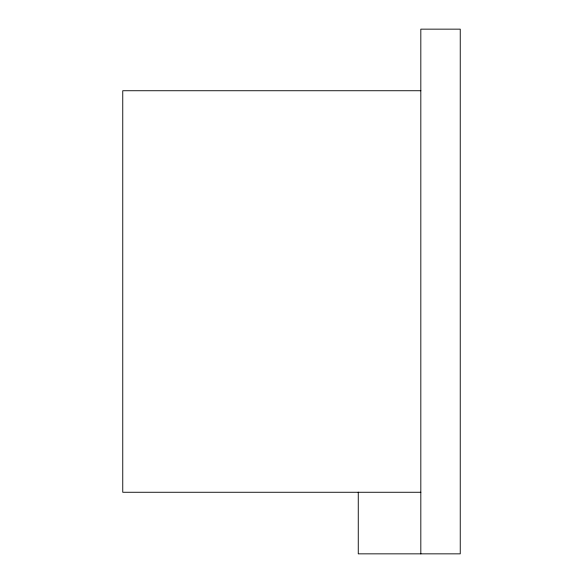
<?xml version="1.0" encoding="UTF-8"?>
<svg xmlns="http://www.w3.org/2000/svg" width="583" height="583" viewBox="0 0 583 583"><rect width="100%" height="100%" fill="white"/><g stroke="black" fill="none" stroke-linecap="round" stroke-linejoin="round"><path stroke-width="0.87" d="M420.824 90.737L122.758 90.737L122.758 492.263L420.824 492.263M420.824 553.85L420.824 29.15L460.242 29.15L460.242 553.85L358.261 553.85L358.261 492.19"/></g></svg>
